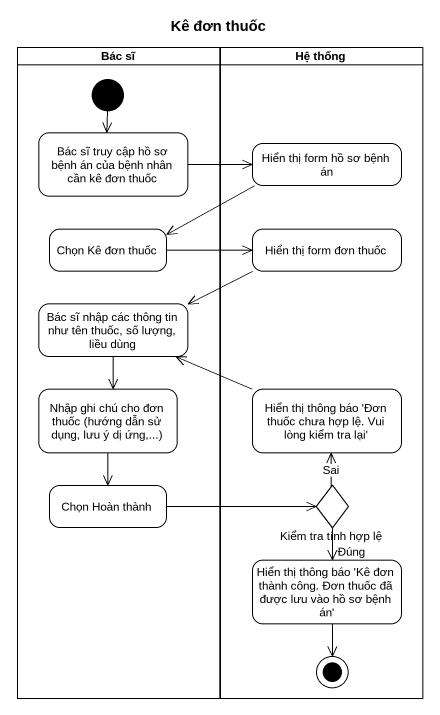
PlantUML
@startuml
title Kê đơn thuốc
hide empty description
state "Bác sĩ" as Bác_sĩ <<partition>> {
  state "Bác sĩ truy cập hồ sơ bệnh án của bệnh nhân cần kê đơn thuốc" as Bác_sĩ_truy_cập_hồ_sơ_bệnh
  state "Chọn Kê đơn thuốc" as Chọn_Kê_đơn_thuốc
  state "Bác sĩ nhập các thông tin như tên thuốc, số lượng, liều dùng" as Bác_sĩ_nhập_các_thông_tin
  state "Nhập ghi chú cho đơn thuốc (hướng dẫn sử dụng, lưu ý dị ứng,...)" as Nhập_ghi_chú_cho_đơn_thuốc
  state "Chọn Hoàn thành" as Chọn_Hoàn_thành
  [*] --> Bác_sĩ_truy_cập_hồ_sơ_bệnh
}
state "Hệ thống" as Hệ_thống <<partition>> {
  state "Hiển thị form hồ sơ bệnh án" as Hiển_thị_form_hồ_sơ_bệnh_án
  state "Hiển thị form đơn thuốc" as Hiển_thị_form_đơn_thuốc
  state "Hiển thị thông báo 'Đơn thuốc chưa hợp lệ. Vui lòng kiểm tra lại'" as Hiển_thị_thông_báo_Đơn
  state "Kiểm tra tính hợp lệ" as Kiểm_tra_tính_hợp_lệ <<choice>>
  state "Hiển thị thông báo 'Kê đơn thành công. Đơn thuốc đã được lưu vào hồ sơ bệnh án'" as Hiển_thị_thông_báo_Kê_đơn
  Hiển_thị_thông_báo_Kê_đơn --> [*]
}
Bác_sĩ_truy_cập_hồ_sơ_bệnh -right-> Hiển_thị_form_hồ_sơ_bệnh_án
Hiển_thị_form_hồ_sơ_bệnh_án -left-> Chọn_Kê_đơn_thuốc
Chọn_Kê_đơn_thuốc -right-> Hiển_thị_form_đơn_thuốc
Hiển_thị_form_đơn_thuốc -left-> Bác_sĩ_nhập_các_thông_tin
Bác_sĩ_nhập_các_thông_tin --> Nhập_ghi_chú_cho_đơn_thuốc
Nhập_ghi_chú_cho_đơn_thuốc --> Chọn_Hoàn_thành
Hiển_thị_thông_báo_Đơn -left-> Bác_sĩ_nhập_các_thông_tin
Chọn_Hoàn_thành -right-> Kiểm_tra_tính_hợp_lệ
Kiểm_tra_tính_hợp_lệ -up-> Hiển_thị_thông_báo_Đơn : Sai
Kiểm_tra_tính_hợp_lệ --> Hiển_thị_thông_báo_Kê_đơn : Đúng
@enduml
